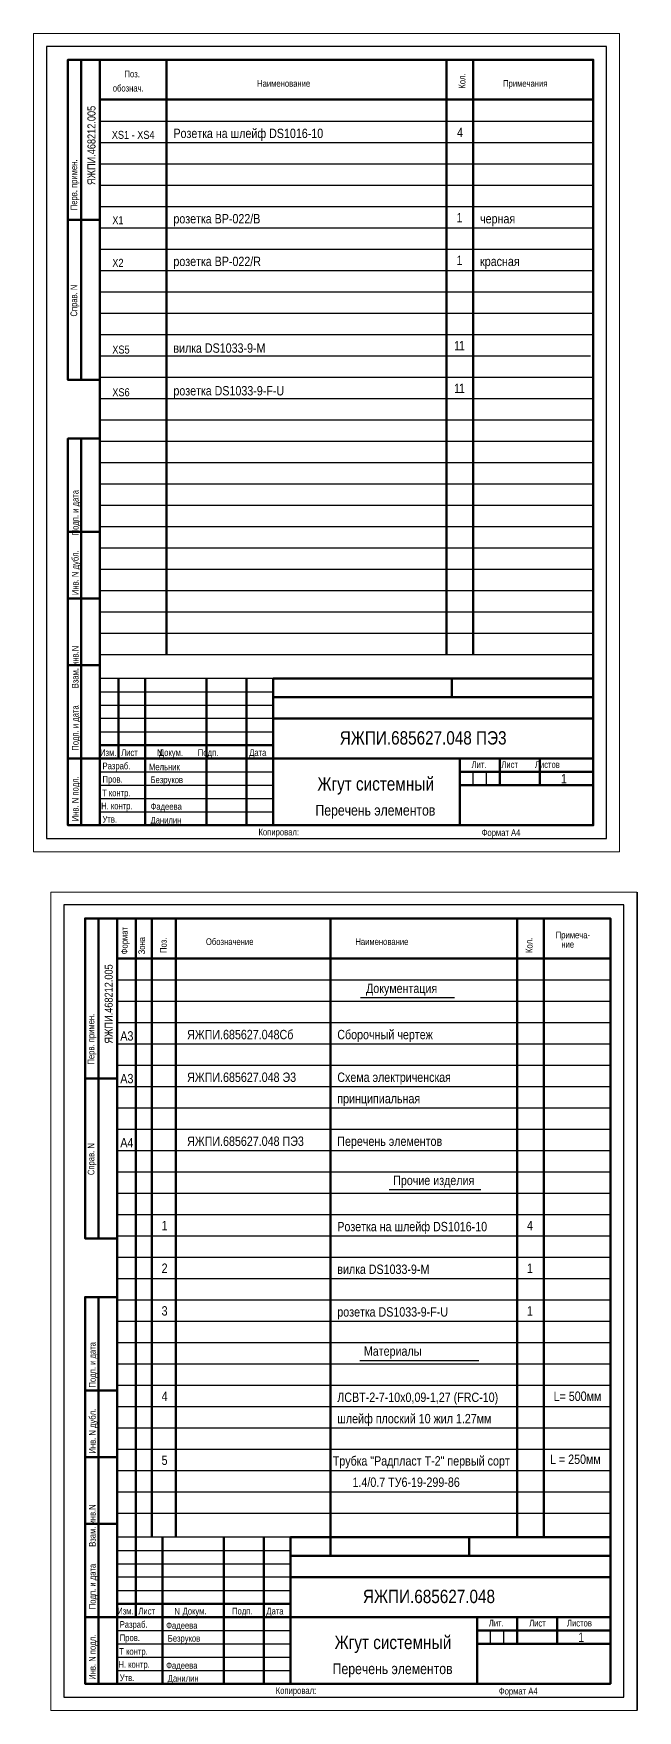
# Model space of a CAD drawing. Header units: millimetres. Extents: x 7140 to 8879, y -16257 to -5062.
# Drawn here: x 7579 to 7805, y -14499 to -13871 of the extents above; entities that cross this region are included whole.
import ezdxf

# ---------------------------------------------------------------- set-up
doc = ezdxf.new("R2010")
doc.units = ezdxf.units.MM
for name, color, linetype in [('3', 3, 'Continuous'), ('Text', 140, 'Continuous'), ('TONK', 7, 'Continuous'), ('Wire', 6, 'Continuous')]:
    doc.layers.add(name, color=color, linetype=linetype)
for name, color, linetype, lineweight in [('Gate', 60, 'Continuous', 35), ('OSN', 7, 'Continuous', 60), ('КА тонкая', 7, 'Continuous', 15)]:
    doc.layers.add(name, color=color, linetype=linetype, lineweight=lineweight)
doc.styles.get("Standard").update_dxf_attribs({"font": 'ARIALN.TTF', "height": 3.4})

msp = doc.modelspace()

# ---------------------------------------------------------------- linework, layer by layer
at = {"layer": '3', "color": 0}
for p, q in [((7603.38873, -13911.59536), (7788.38873, -13911.59536)), ((7603.38873, -13919.59536), (7788.38873, -13919.59536)), ((7603.38873, -13927.59536), (7788.38873, -13927.59536)), ((7603.38873, -13935.59536), (7788.38873, -13935.59536)), ((7603.38873, -13943.59536), (7788.38873, -13943.59536)), ((7603.38873, -13951.59536), (7788.38873, -13951.59536)), ((7603.38873, -13959.59536), (7788.38873, -13959.59536)), ((7603.38873, -13967.59536), (7788.38873, -13967.59536)), ((7603.38873, -13975.59536), (7788.38873, -13975.59536)), ((7603.38873, -13983.59536), (7788.38873, -13983.59536)), ((7603.38873, -13991.59536), (7787.38873, -13991.59536)), ((7603.38873, -13999.59536), (7788.38873, -13999.59536)), ((7603.38873, -14007.59536), (7788.38873, -14007.59536)), ((7603.38873, -14015.59536), (7788.38873, -14015.59536)), ((7603.38873, -14023.59536), (7788.38873, -14023.59536)), ((7603.38873, -14031.59536), (7788.38873, -14031.59536)), ((7603.38873, -14039.59536), (7788.38873, -14039.59536)), ((7603.38873, -14047.59536), (7788.38873, -14047.59536)), ((7603.38873, -14055.59536), (7788.38873, -14055.59536)), ((7603.38873, -14063.59536), (7788.38873, -14063.59536)), ((7603.38873, -14071.59536), (7788.38873, -14071.59536)), ((7603.38873, -14079.59536), (7788.38873, -14079.59536)), ((7603.38873, -14087.59536), (7788.38873, -14087.59536)), ((7603.38873, -14095.59536), (7788.38873, -14095.59536)), ((7603.38873, -14103.59536), (7788.38873, -14103.59536))]:
    msp.add_line(p, q, dxfattribs=at)
at = {"layer": 'Gate', "color": 0, "lineweight": 60}
for p, q in [((7603.38873, -13880.59536), (7591.38873, -13880.59536)), ((7788.38873, -13880.59536), (7603.38873, -13880.59536)), ((7628.38873, -14103.59536), (7628.38873, -13880.59536)), ((7733.38873, -14103.59536), (7733.38873, -13880.59536)), ((7743.38873, -14103.59536), (7743.38873, -13880.59536)), ((7603.38873, -13895.49536), (7788.28873, -13895.49536))]:
    msp.add_line(p, q, dxfattribs=at)
at = {"layer": 'OSN'}
for p, q in [((7596.38873, -13880.59536), (7596.38873, -14000.59536)), ((7610.38873, -14112.59536), (7610.38873, -14142.59536)), ((7735.38873, -14112.59536), (7735.38873, -14119.59536)), ((7668.38873, -14119.59536), (7788.38873, -14119.59536)), ((7668.38873, -14127.59536), (7788.38873, -14127.59536)), ((7603.38873, -14137.59536), (7668.38873, -14137.59536)), ((7603.38873, -14142.59536), (7788.38873, -14142.59536)), ((7738.38873, -14142.59536), (7738.38873, -14152.59536)), ((7753.38873, -14152.59536), (7753.38873, -14142.59536)), ((7768.38873, -14152.59536), (7768.38873, -14142.59536)), ((7738.38873, -14147.59536), (7788.38873, -14147.59536)), ((7738.38873, -14152.59536), (7738.38873, -14167.59536)), ((7738.38873, -14152.59536), (7788.38873, -14152.59536)), ((7602.84571, -14202.49096), (7602.84571, -14322.49096)), ((7616.84571, -14434.49096), (7616.84571, -14202.49096)), ((7616.84571, -14434.49096), (7616.84571, -14464.49096)), ((7741.84571, -14434.49096), (7741.84571, -14441.49096)), ((7674.84571, -14441.49096), (7794.84571, -14441.49096)), ((7674.84571, -14449.49096), (7794.84571, -14449.49096)), ((7609.84571, -14459.49096), (7674.84571, -14459.49096)), ((7609.84571, -14464.49096), (7794.84571, -14464.49096)), ((7744.84571, -14464.49096), (7744.84571, -14474.49096)), ((7759.84571, -14474.49096), (7759.84571, -14464.49096)), ((7774.84571, -14474.49096), (7774.84571, -14464.49096)), ((7744.84571, -14469.49096), (7794.84571, -14469.49096)), ((7744.84571, -14474.49096), (7744.84571, -14489.49096)), ((7744.84571, -14474.49096), (7794.84571, -14474.49096))]:
    msp.add_line(p, q, dxfattribs=at)
for points in [[(7603.38873, -13880.59536), (7591.38873, -13880.59536), (7591.38873, -14000.59536), (7603.38873, -14000.59536)], [(7603.38873, -14167.59536), (7788.38873, -14167.59536), (7788.38873, -13880.59536), (7603.38873, -13880.59536), (7603.38873, -14167.59536)], [(7591.38873, -13940.59536), (7603.38873, -13940.59536)], [(7603.38873, -14167.59536), (7591.38873, -14167.59536), (7591.38873, -14022.59536), (7603.38873, -14022.59536)], [(7596.38873, -14167.59536), (7596.38873, -14022.59536)], [(7591.38873, -14057.59536), (7603.38873, -14057.59536)], [(7591.38873, -14082.59536), (7603.38873, -14082.59536)], [(7591.38873, -14107.59536), (7603.38873, -14107.59536)], [(7620.38873, -14167.59536), (7620.38873, -14112.59536)], [(7643.38873, -14167.59536), (7643.38873, -14112.59536)], [(7658.38873, -14167.59536), (7658.38873, -14112.59536)], [(7668.38873, -14167.59536), (7668.38873, -14112.59536)], [(7668.38873, -14112.59536), (7788.38873, -14112.59536)], [(7591.38873, -14142.59536), (7603.38873, -14142.59536)], [(7609.84571, -14202.49096), (7597.84571, -14202.49096), (7597.84571, -14322.49096), (7609.84571, -14322.49096)], [(7609.84571, -14489.49096), (7794.84571, -14489.49096), (7794.84571, -14202.49096), (7609.84571, -14202.49096), (7609.84571, -14489.49096)], [(7622.84571, -14202.49096), (7622.84571, -14434.49096)], [(7631.84571, -14202.49096), (7631.84571, -14434.49096)], [(7689.84571, -14202.49096), (7689.84571, -14441.49096)], [(7759.84571, -14202.49096), (7759.84571, -14434.49096)], [(7769.84571, -14202.49096), (7769.84571, -14434.49096)], [(7609.84571, -14217.49096), (7794.84571, -14217.49096)], [(7597.84571, -14262.49096), (7609.84571, -14262.49096)], [(7609.84571, -14489.49096), (7597.84571, -14489.49096), (7597.84571, -14344.49096), (7609.84571, -14344.49096)], [(7602.84571, -14489.49096), (7602.84571, -14344.49096)], [(7597.84571, -14379.49096), (7609.84571, -14379.49096)], [(7597.84571, -14404.49096), (7609.84571, -14404.49096)], [(7597.84571, -14429.49096), (7609.84571, -14429.49096)], [(7626.84571, -14489.49096), (7626.84571, -14434.49096)], [(7649.84571, -14489.49096), (7649.84571, -14434.49096)], [(7664.84571, -14489.49096), (7664.84571, -14434.49096)], [(7674.84571, -14489.49096), (7674.84571, -14434.49096)], [(7674.84571, -14434.49096), (7794.84571, -14434.49096)], [(7597.84571, -14464.49096), (7609.84571, -14464.49096)]]:
    msp.add_lwpolyline(points, dxfattribs=at)
at = {"layer": 'TONK'}
for p, q in [((7668.38873, -14112.59536), (7603.88873, -14112.59536)), ((7603.38873, -14117.59536), (7668.38873, -14117.59536)), ((7603.38873, -14122.59536), (7668.38873, -14122.59536)), ((7668.38873, -14127.59536), (7603.38873, -14127.59536)), ((7603.38873, -14132.59536), (7668.38873, -14132.59536)), ((7603.38873, -14147.59536), (7668.38873, -14147.59536)), ((7603.38873, -14152.59536), (7668.38873, -14152.59536)), ((7743.38873, -14152.59536), (7743.38873, -14147.59536)), ((7748.38873, -14152.59536), (7748.38873, -14147.59536)), ((7603.38873, -14157.59536), (7668.38873, -14157.59536)), ((7603.38873, -14162.59536), (7668.38873, -14162.59536)), ((7609.84571, -14225.49096), (7794.84571, -14225.49096)), ((7609.84571, -14233.49096), (7794.84571, -14233.49096)), ((7701.10658, -14232.21634), (7736.33828, -14232.21634)), ((7609.84571, -14241.49096), (7794.84571, -14241.49096)), ((7609.84571, -14249.49096), (7794.84571, -14249.49096)), ((7609.84571, -14257.49096), (7794.84571, -14257.49096)), ((7609.84571, -14265.49096), (7794.84571, -14265.49096)), ((7609.84571, -14273.49096), (7794.84571, -14273.49096)), ((7609.84571, -14281.49096), (7794.84571, -14281.49096)), ((7609.84571, -14289.49096), (7794.84571, -14289.49096)), ((7609.84571, -14297.49096), (7794.84571, -14297.49096)), ((7609.84571, -14305.49096), (7794.84571, -14305.49096)), ((7711.88744, -14304.21634), (7746.21467, -14304.21634)), ((7609.84571, -14313.49096), (7794.84571, -14313.49096)), ((7609.84571, -14321.49096), (7794.84571, -14321.49096)), ((7609.84571, -14329.49096), (7794.84571, -14329.49096)), ((7609.84571, -14337.49096), (7794.84571, -14337.49096)), ((7609.84571, -14345.49096), (7794.84571, -14345.49096)), ((7609.84571, -14353.49096), (7794.84571, -14353.49096)), ((7609.84571, -14361.49096), (7794.84571, -14361.49096)), ((7609.84571, -14369.49096), (7794.84571, -14369.49096)), ((7700.91282, -14368.21634), (7745.48128, -14368.21634)), ((7609.84571, -14377.49096), (7794.84571, -14377.49096)), ((7609.84571, -14385.49096), (7794.84571, -14385.49096)), ((7609.84571, -14393.49096), (7794.84571, -14393.49096)), ((7609.84571, -14401.49096), (7794.84571, -14401.49096)), ((7609.84571, -14409.49096), (7794.84571, -14409.49096)), ((7609.84571, -14417.49096), (7794.84571, -14417.49096)), ((7609.84571, -14425.49096), (7794.84571, -14425.49096)), ((7674.84571, -14434.49096), (7610.34571, -14434.49096)), ((7609.84571, -14439.49096), (7674.84571, -14439.49096)), ((7609.84571, -14444.49096), (7674.84571, -14444.49096)), ((7674.84571, -14449.49096), (7609.84571, -14449.49096)), ((7609.84571, -14454.49096), (7674.84571, -14454.49096)), ((7609.84571, -14469.49096), (7674.84571, -14469.49096)), ((7749.84571, -14474.49096), (7749.84571, -14469.49096)), ((7754.84571, -14474.49096), (7754.84571, -14469.49096)), ((7609.84571, -14474.49096), (7674.84571, -14474.49096)), ((7609.84571, -14479.49096), (7674.84571, -14479.49096)), ((7609.84571, -14484.49096), (7674.84571, -14484.49096))]:
    msp.add_line(p, q, dxfattribs=at)
msp.add_lwpolyline([(7589.84571, -14494.49096), (7799.84571, -14494.49096), (7799.84571, -14197.49096), (7589.84571, -14197.49096), (7589.84571, -14494.49096)], dxfattribs=at)
at = {"layer": 'Wire', "color": 0}
for p, q in [((7583.38873, -13875.59536), (7583.38873, -14172.59536)), ((7793.38873, -13875.59536), (7583.38873, -13875.59536)), ((7793.38873, -14172.59536), (7793.38873, -13875.59536)), ((7603.38873, -13903.59536), (7788.38873, -13903.59536)), ((7583.38873, -14172.59536), (7793.38873, -14172.59536))]:
    msp.add_line(p, q, dxfattribs=at)
at = {"layer": 'Wire', "color": 0, "lineweight": -2}
msp.add_line((7788.28873, -13895.49536), (7761.28873, -13895.49536), dxfattribs=at)
at = {"layer": 'КА тонкая', "ltscale": 20}
for p, q in [((7578.52623, -14177.59536), (7578.52623, -13870.74508)), ((7798.25123, -13870.74508), (7578.52623, -13870.74508)), ((7798.25123, -14177.59536), (7798.25123, -13870.74508)), ((7798.25123, -14177.59536), (7578.52623, -14177.59536)), ((7584.98322, -14499.49096), (7584.98322, -14192.64068)), ((7804.70821, -14192.64068), (7584.98322, -14192.64068)), ((7804.70821, -14499.49096), (7804.70821, -14192.64068)), ((7804.98322, -14499.49096), (7804.98322, -14192.64068)), ((7804.70821, -14499.49096), (7584.98322, -14499.49096))]:
    msp.add_line(p, q, dxfattribs=at)

# ---------------------------------------------------------------- texts
at = {"layer": 'Text', "color": 0, "attachment_point": 1}
for s, insert, char_height in [('ЯЖПИ.685627.048 ПЭ3', (7693.34492, -14132.32943), 5), ('Жгут системный', (7684.97869, -14149.57095), 5), ('Перечень элементов ', (7684.24478, -14159.96232), 4), ('ЯЖПИ.685627.048', (7702.04519, -14454.22503), 5), ('Жгут системный', (7691.43567, -14471.46655), 5), ('Перечень элементов ', (7690.70176, -14481.85793), 4)]:
    msp.add_mtext(s, dxfattribs=dict(at, insert=insert, char_height=char_height))
at = {"layer": 'TONK'}
for s, height, p in [('Поз.', 2.5, (7612.63715, -13887.15822)), ('Наименование', 2.5, (7662.37697, -13890.70948)), ('Примечания', 2.5, (7754.57882, -13890.70948)), ('обознач.', 2.5, (7608.24112, -13892.48063)), ('XS1 - XS4', 3, (7607.87052, -13910.23963)), ('Розетка на шлейф DS1016-10', 3.5, (7630.97247, -13909.92043)), ('4', 3.5, (7737.35735, -13909.53115)), ('X1', 3, (7608.06764, -13942.23963)), ('розетка BP-022/B', 3.5, (7630.97247, -13941.92043)), ('1', 3.5, (7737.13793, -13941.53115)), ('черная ', 3.5, (7745.97247, -13941.92043)), ('X2', 3, (7608.06764, -13958.23963)), ('розетка BP-022/R', 3.5, (7630.97247, -13957.92043)), ('1', 3.5, (7737.13793, -13957.53115)), ('красная ', 3.5, (7745.97247, -13957.92043)), ('XS5', 3, (7608.06764, -13990.73963)), ('вилка DS1033-9-M', 3.5, (7630.97247, -13990.42043)), ('1', 3.5, (7736.22965, -13989.53115)), ('1', 3.5, (7738.03853, -13989.53115)), ('1', 3.5, (7736.22965, -14005.53115)), ('1', 3.5, (7738.03853, -14005.53115)), ('XS6', 3, (7608.06764, -14006.73963)), ('розетка DS1033-9-F-U', 3.5, (7630.97247, -14006.42043)), ('Изм.', 2.5, (7603.47549, -14141.59536)), ('Лист          Докум.       Подп.', 2.5, (7611.38873, -14141.59536)), ('N', 2.5, (7624.88873, -14141.64107)), ('Дата', 2.5, (7659.38873, -14141.59536)), ('Разраб.', 2.5, (7604.38873, -14146.59536)), ('Мельник', 2.5, (7621.81392, -14146.96538)), ('   Лит.       Лист        Листов', 2.5, (7740.38873, -14146.09536)), ('Пров.', 2.5, (7604.38873, -14151.59536)), ('Безруков', 2.5, (7622.40283, -14151.79065)), ('1', 3.5, (7776.29877, -14151.91011)), ('Н. контр.', 2.5, (7603.88873, -14161.59536)), ('Т контр.', 2.5, (7604.218, -14156.71483)), ('Фадеева', 2.5, (7622.40283, -14161.79065)), ('Утв.', 2.5, (7604.38873, -14166.59536)), ('Данилин', 2.5, (7622.40283, -14166.93776)), ('Копировал:', 2.5, (7662.88873, -14171.39536)), ('                                                  Формат A4', 2.5, (7706.7403, -14171.59536)), ('Примеча-', 2.5, (7774.34571, -14209.99096)), ('  Обозначение                                                Наименование', 2.5, (7641.58074, -14212.49096)), ('  ние', 2.5, (7774.84571, -14213.49096)), ('Документация', 3.5, (7703.22, -14230.49797)), ('А3', 3.5, (7611.06904, -14248.33218)), ('ЯЖПИ.685627.048Сб', 3.5, (7636.1029, -14247.81603)), ('Сборочный чертеж', 3.5, (7692.42946, -14247.81603)), ('А3', 3.5, (7611.06904, -14264.33218)), ('ЯЖПИ.685627.048 Э3', 3.5, (7636.1029, -14263.81603)), ('Схема электриченская ', 3.5, (7692.42946, -14263.81603)), ('принципиальная', 3.5, (7692.42946, -14271.81603)), ('А4', 3.5, (7611.06904, -14288.33218)), ('ЯЖПИ.685627.048 ПЭ3', 3.5, (7636.1029, -14287.81603)), ('Перечень элементов ', 3.5, (7692.42946, -14287.81603)), ('Прочие изделия', 3.5, (7713.38071, -14302.49797)), ('1', 3.5, (7626.54685, -14319.42675)), ('Розетка на шлейф DS1016-10', 3.5, (7692.42946, -14319.81603)), ('4', 3.5, (7763.54685, -14319.42675)), ('2', 3.5, (7626.54685, -14335.42675)), ('вилка DS1033-9-M', 3.5, (7692.42946, -14335.81603)), ('1', 3.5, (7763.54685, -14335.42675)), ('3', 3.5, (7626.54685, -14351.42675)), ('1', 3.5, (7763.54685, -14351.42675)), ('розетка DS1033-9-F-U', 3.5, (7692.42946, -14351.81603)), ('Материалы', 3.5, (7702.40609, -14366.49797)), ('4', 3.5, (7626.54685, -14383.42675)), ('ЛСВТ-2-7-10х0,09-1,27 (FRC-10)', 3.5, (7692.42946, -14383.81603)), ('L= 500мм', 3.5, (7773.54685, -14383.42675)), ('шлейф плоский 10 жил 1.27мм', 3.5, (7692.42946, -14391.81603)), ('5', 3.5, (7626.54685, -14407.42675)), ('Трубка "Радпласт Т-2" первый сорт', 3.5, (7690.72829, -14407.66138)), ('1.4/0.7 ТУ6-19-299-86', 3.5, (7698.13869, -14415.66138)), ('Изм.', 2.5, (7609.93247, -14463.49096)), ('Лист             Докум.            Подп.', 2.5, (7617.84571, -14463.49096)), ('N', 2.5, (7631.34571, -14463.53667)), ('Дата', 2.5, (7665.84571, -14463.49096)), ('Разраб.', 2.5, (7610.84571, -14468.49096)), ('Фадеева', 2.5, (7628.2709, -14468.86098)), ('   Лит.            Лист          Листов', 2.5, (7746.84571, -14467.99096)), ('Пров.', 2.5, (7610.84571, -14473.49096)), ('Безруков', 2.5, (7628.85982, -14473.68625)), ('1', 3.5, (7782.75575, -14473.80571)), ('Т контр.', 2.5, (7610.67499, -14478.61043)), ('Н. контр.', 2.5, (7610.34571, -14483.49096)), ('Утв.', 2.5, (7610.84571, -14488.49096)), ('Фадеева', 2.5, (7628.2709, -14483.86098)), ('Данилин', 2.5, (7628.85982, -14488.68625)), ('Копировал:', 2.5, (7669.34571, -14493.29096)), ('                                                  Формат A4', 2.5, (7713.19729, -14493.49096))]:
    msp.add_text(s, height=height, dxfattribs=at).set_placement(p)
for s, height, p in [('Кол.', 2.5, (7740.4701, -13891.41574)), ('ЯЖПИ.468212.005', 3, (7601.74508, -13927.56321)), ('Справ. N                                   Перв. примен.', 2.5, (7594.88873, -13976.86407)), (' Инв. N дубл.       Подп. и дата', 2.5, (7595.38873, -14082.09536)), ('Инв. N подл.            Подп. и дата        Взам. инв.N', 2.5, (7595.38873, -14166.09536)), ('Формат', 2.5, (7613.84571, -14215.99096)), ('Зона', 2.5, (7620.34571, -14215.99096)), ('Поз.', 2.5, (7628.4616, -14215.49096)), ('Кол.', 2.5, (7765.61394, -14215.49096)), ('Справ. N                                     Перв. примен.', 2.5, (7601.34571, -14298.75967)), (' Инв. N дубл.          Подп. и дата', 2.5, (7601.84571, -14403.99096)), ('Инв. N подл.            Подп. и дата        Взам. инв.N', 2.5, (7601.84571, -14487.99096))]:
    msp.add_text(s, height=height, rotation=90, dxfattribs=at).set_placement(p)
at = {"layer": 'TONK', "color": 1}
msp.add_text('ЯЖПИ.468212.005', height=3, rotation=90, dxfattribs=at).set_placement((7608.20206, -14249.45881))
at = {"layer": 'TONK', "insert": (7771.0874, -14403.55293), "char_height": 3.5, "width": 20.2587383, "attachment_point": 1}
msp.add_mtext(' L = 250мм ', dxfattribs=at)

doc.saveas('drawing.dxf')
